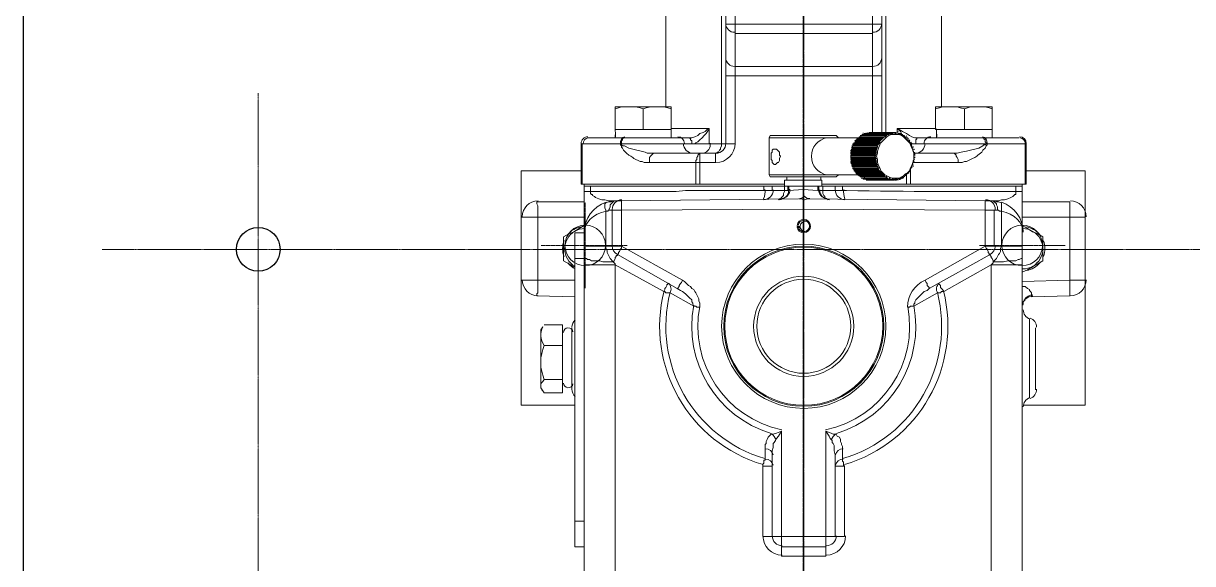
# Model space of a CAD drawing. Header units: inches. Extents: x 8618018 to 8935006, y 2431589 to 2567223.
# Drawn here: x 8664436 to 8664810.6, y 2519092.8 to 2519265.8 of the extents above; entities that cross this region are included whole.
import ezdxf

# ---------------------------------------------------------------- set-up
doc = ezdxf.new("R2010")
doc.units = ezdxf.units.IN
doc.header["$MEASUREMENT"] = 0
doc.linetypes.add('CENTER', pattern=[2, 1.25, -0.25, 0.25, -0.25])
for name, color, linetype in [('Civil', 252, 'Continuous'), ('CIVIL ANCHOR', 252, 'Continuous'), ('EQ', 252, 'Continuous'), ('SKID', 252, 'Continuous')]:
    doc.layers.add(name, color=color, linetype=linetype)
doc.layers.add('CL', color=252, linetype='CENTER', lineweight=5)

# ---------------------------------------------------------------- blocks, each defined once
blk = doc.blocks.new('Dewatering Polymer dosing pump for Filter Press PLAN')
at = {"layer": 'CL', "ltscale": 0.008}
for p, q in [((210, 83.76), (210, 56.2)), ((196.22, 69.98), (223.78, 69.98)), ((210, -84.09), (210, -56.53)), ((196.22, -70), (223.78, -70))]:
    blk.add_line(p, q, dxfattribs=at)
at = {"layer": 'CL', "ltscale": 0.05}
blk.add_line((658.51, -0.17), (63.5, -0.17), dxfattribs=at)
at = {"layer": 'EQ', "lineweight": 18}
for points in [[(201, 90.16), (186.11, 90.16), (186.11, 71.3)], [(221.52, 69.98), (221.19, 85.2), (221.19, 90.16), (201, 90.16), (201, 85.2), (221.19, 85.2), (222.18, 85.2), (222.84, 85.2), (223.83, 85.2), (224.49, 85.2), (225.16, 85.2), (225.49, 85.2), (225.82, 85.2), (226.15, 85.2), (226.48, 72.96), (226.15, 72.96), (225.82, 72.96), (225.49, 72.96), (225.16, 72.96), (224.82, 72.63), (224.49, 72.29), (224.16, 72.29), (223.83, 71.63), (223.17, 70.97), (223.17, 69.98)], [(261.22, 70.31), (261.22, 90.16), (221.19, 90.16)], [(196.04, 69.98), (196.04, 85.2), (196.37, 85.2), (196.7, 85.2), (197.36, 85.2), (197.69, 85.2), (198.69, 85.2), (199.35, 85.2), (200.34, 85.2), (201, 85.2), (201, 69.98)], [(218.54, 69.98), (217.88, 71.63), (216.88, 73.29), (215.89, 74.94), (214.9, 76.6), (212.91, 76.6), (211.26, 76.6), (209.27, 76.6), (207.29, 76.6), (206.3, 74.94), (205.63, 73.29), (204.64, 71.63), (203.65, 69.98)], [(258.9, 72.29), (233.43, 72.29)], [(236.4, 74.28), (256.26, 74.28)], [(175.53, 57.07), (175.53, 57.41), (175.53, 68.99)], [(180.49, 35.24), (180.49, 47.81), (180.49, 48.14), (180.82, 48.47), (181.15, 48.8), (181.48, 48.8), (181.81, 49.13), (182.47, 49.46), (182.8, 49.46), (183.47, 49.46), (183.47, 50.13), (183.47, 50.79), (183.14, 51.45), (183.14, 52.11), (182.8, 52.77), (182.47, 53.44), (182.14, 54.1), (181.81, 54.76), (181.48, 55.42), (181.15, 55.75), (180.16, 57.07), (179.5, 57.41), (178.83, 58.07), (178.17, 58.4), (177.84, 58.73), (177.51, 58.73), (177.51, 70.97), (190.41, 70.97), (190.41, 69.98)], [(199.02, 63.36), (198.69, 63.36), (198.02, 63.36), (197.69, 63.36), (197.36, 63.36), (196.7, 63.36), (196.37, 63.36), (196.04, 62.37), (196.04, 61.71), (195.71, 61.05), (195.71, 60.05), (195.71, 61.38), (195.71, 62.37), (195.38, 63.36), (195.38, 64.35), (195.05, 65.35), (194.72, 66.34), (194.38, 67), (194.05, 67.33), (193.72, 67.66), (193.72, 67.99), (193.39, 67.99), (193.06, 67.99), (192.73, 67.99), (191.08, 67.99), (191.08, 12.41), (191.08, 69.98), (190.41, 69.98), (190.41, 5.79)], [(191.08, 69.98), (192.73, 69.98)], [(210.27, 61.05), (210.27, 63.36), (210.27, 69.98), (213.91, 69.98), (214.24, 69.98), (214.24, 69.65), (214.57, 68.99), (214.57, 68.66), (214.9, 67.99), (214.9, 67), (214.9, 66.01), (214.9, 65.35), (215.23, 64.02), (215.23, 63.03), (215.23, 62.04), (215.23, 60.71), (215.56, 60.71), (215.89, 60.38), (216.22, 60.05), (224.82, 44.83), (224.82, 44.5), (224.82, 44.17), (225.16, 43.84), (225.16, 43.51), (225.16, 43.18), (225.16, 42.85), (229.46, 35.24)], [(213.91, 69.98), (216.22, 69.98), (216.22, 60.05), (367.43, 60.05), (367.43, 69.98), (216.22, 69.98)], [(227.8, 70.64), (228.13, 70.31)], [(229.13, 70.31), (229.13, 70.31)], [(166.26, 51.45), (165.93, 50.13), (165.6, 49.13), (165.6, 48.14), (165.6, 46.82), (165.6, 55.75), (165.6, 57.07), (165.6, 58.07), (165.93, 59.39), (166.26, 60.38), (172.88, 60.38), (172.88, 51.45), (166.26, 51.45), (165.93, 52.44), (165.6, 53.44), (165.6, 54.76), (165.6, 55.75), (165.6, 60.38), (165.93, 60.38), (166.26, 60.38)], [(175.53, 60.38), (172.88, 60.38)], [(198.69, 61.05), (198.69, 61.38), (198.69, 61.71), (198.69, 62.04), (198.36, 62.04), (197.69, 62.04), (197.03, 61.71), (196.7, 61.71), (196.37, 61.38), (196.04, 61.05), (195.71, 60.71), (195.71, 60.05), (195.71, 59.39), (195.71, 59.06), (195.71, 58.4), (195.71, 58.07)], [(180.49, 47.81), (180.49, 49.13), (180.16, 50.46), (179.83, 52.11), (179.5, 53.44), (179.16, 54.76), (178.83, 56.08), (178.17, 57.41), (177.84, 57.74), (177.84, 58.07), (177.51, 58.4), (177.51, 58.73)], [(191.08, -0.17), (191.08, -4.8), (192.4, -4.8), (192.07, -0.17), (191.08, -0.17), (191.08, 4.47), (192.4, 4.47), (192.07, -0.17), (194.38, -0.17), (195.05, -0.17), (195.71, -0.17), (198.36, -0.17), (198.69, 58.07), (198.02, 58.07), (197.69, 58.07), (197.03, 58.07), (196.7, 58.07), (196.37, 58.07), (196.04, 58.07), (195.71, 58.07), (195.05, 1.49)], [(130.86, 26.3), (130.86, 44.17), (109.35, 50.13), (109.35, 26.63), (130.86, 26.3), (131.19, 25.97), (131.19, 25.64), (131.19, 25.31), (131.52, 25.31), (131.52, 24.98), (131.85, 24.98), (131.85, 26.3), (173.87, 26.3)], [(172.88, 51.45), (172.88, 42.19), (166.26, 42.19), (165.93, 43.51), (165.6, 44.5), (165.6, 45.83), (165.6, 46.82), (165.6, 42.19), (165.93, 42.19), (166.26, 42.19)], [(182.8, 35.24), (183.14, 35.24), (183.47, 34.91), (183.47, 49.46)], [(165.6, 44.17), (131.85, 44.17), (131.85, 26.3)], [(174.2, 29.94), (172.55, 29.94), (172.55, 42.19)], [(224.82, 44.83), (224.16, 44.5), (223.83, 44.17), (223.5, 43.84), (222.84, 43.84), (222.51, 43.51), (222.18, 43.18)], [(177.18, 33.91), (176.85, 33.91), (177.18, 34.24), (177.51, 34.91), (177.51, 35.24), (177.51, 35.9), (177.51, 34.24), (177.18, 34.24)], [(177.18, 33.91), (177.18, 33.91)], [(177.51, 34.24), (177.51, 34.24)], [(177.84, 34.58), (177.84, 34.24)], [(179.83, 35.24), (179.83, 34.91), (179.5, 34.91), (179.16, 34.91)], [(180.16, 35.24), (180.49, 35.24), (180.82, 35.24)], [(181.48, 35.24), (181.15, 35.24)], [(181.81, 35.24), (182.14, 35.24), (182.47, 35.24)], [(183.8, 34.91), (184.13, 34.91), (184.46, 34.91)], [(185.12, 34.24), (185.12, 34.58)], [(185.78, 34.24), (185.78, 34.24)], [(185.78, 34.24), (185.78, 34.24)], [(186.11, 33.91), (186.11, 33.91)], [(174.53, 31.27), (174.86, 31.27), (174.53, 30.94)], [(174.53, 31.27), (174.53, 31.27)], [(174.86, 31.6), (174.86, 31.6)], [(186.44, 33.58), (186.77, 33.58), (186.77, 33.25), (187.11, 33.25), (187.11, 32.92), (187.44, 32.92), (187.44, 32.59), (187.77, 32.59)], [(186.44, 33.58), (186.44, 33.58)], [(190.41, 32.92), (187.11, 32.92), (187.11, 33.25)], [(187.77, 32.26), (187.77, 32.26)], [(188.1, 31.93), (188.1, 31.93)], [(188.43, 31.6), (188.1, 31.6), (188.43, 31.27), (188.76, 30.94), (188.43, 30.94), (188.76, 30.61), (188.76, 30.94)], [(188.43, 31.6), (188.43, 31.6)], [(188.76, 30.27), (189.09, 30.27)], [(188.76, 30.27), (188.76, 30.27)], [(174.2, 20.68), (174.2, 28.62), (173.87, 28.62), (173.87, 21.01), (174.2, 21.01)], [(174.2, 29.94), (174.2, 29.94)], [(174.2, 29.94), (174.2, 29.94)], [(174.2, 19.36), (174.2, 27.3), (174.2, 19.69), (174.2, 27.63), (174.53, 27.96), (174.2, 27.96), (174.2, 28.29), (174.2, 20.35), (174.2, 27.96), (174.2, 20.02)], [(174.53, 27.63), (174.2, 27.3), (174.53, 27.63)], [(174.53, 27.3), (174.53, 26.97), (174.53, 27.3)], [(188.43, 18.36), (188.43, 26.3), (188.1, 26.63), (188.43, 26.63), (188.43, 26.97), (188.76, 26.97), (188.76, 19.02), (188.43, 19.02), (188.43, 26.63), (188.43, 18.69)], [(188.43, 27.63), (188.76, 27.3), (188.43, 27.63)], [(189.09, 29.61), (189.09, 29.28), (188.76, 29.61), (189.09, 29.61), (188.76, 29.94), (189.09, 29.94)], [(188.76, 29.28), (189.09, 28.95), (188.76, 29.28)], [(189.09, 20.02), (189.09, 27.96), (188.76, 28.29), (189.09, 28.29), (188.76, 28.62), (189.09, 28.62), (189.09, 21.01), (189.09, 20.68), (189.09, 28.29), (189.09, 20.35)], [(188.76, 20.02), (188.76, 27.96), (188.76, 27.63), (188.76, 19.69)], [(189.09, 29.94), (189.09, 29.94)], [(189.09, 21.01), (189.09, 28.95), (189.09, 21.34)], [(116.3, 22), (139.13, 22), (142.11, 22), (142.11, -22), (139.13, -22), (139.13, 22), (139.13, 24.98), (58.38, 24.98)], [(139.13, 24.98), (150.05, 24.98), (155.67, 24.98), (155.67, 22), (173.87, 22)], [(155.67, 24.98), (173.87, 24.98)], [(175.53, 17.7), (175.19, 17.7), (175.19, 25.64), (175.19, 17.7)], [(175.86, 17.37), (175.53, 17.37), (175.53, 24.98), (175.86, 25.31), (175.86, 24.98), (175.86, 17.04)], [(178.17, 23.66), (178.17, 23.33), (178.17, 23.66)], [(178.83, 15.39), (178.5, 15.39), (178.5, 23.33), (178.83, 23.66), (178.83, 23.33), (178.83, 15.39), (178.83, 23.66)], [(179.16, 23.33), (179.16, 23), (179.16, 23.33)], [(179.83, 15.05), (179.5, 15.05), (179.5, 23), (179.83, 23.33), (179.83, 23), (179.83, 15.05), (179.83, 23.33)], [(182.8, 23.33), (182.8, 23), (182.8, 23.33)], [(182.8, 15.05), (182.8, 23), (182.8, 15.05), (182.8, 23.33)], [(183.14, 23.33), (183.14, 15.05), (183.14, 23), (183.14, 23.33), (183.47, 23), (183.47, 15.05), (183.14, 15.05)], [(184.13, 23.66), (184.13, 15.39), (184.13, 23.33), (184.13, 23.66), (184.46, 23.33), (184.46, 15.39), (184.13, 15.39)], [(184.79, 23.66), (184.79, 23.33), (184.79, 23.66)], [(185.12, 23.99), (185.12, 15.72), (185.12, 23.66), (185.12, 23.99), (185.45, 23.66), (185.45, 23.99), (185.78, 23.99), (185.78, 16.05), (185.45, 16.05), (185.45, 23.66), (185.45, 15.72), (185.12, 15.72)], [(186.44, 16.38), (186.44, 24.32), (186.44, 24.65), (186.77, 24.32), (186.77, 16.71), (186.44, 16.71)], [(187.77, 17.7), (187.77, 25.64), (187.77, 25.97), (188.1, 25.64), (188.1, 18.03), (187.77, 18.03)], [(142.11, -22), (152.7, -22), (152.7, 22), (142.11, 22)], [(152.7, 22), (155.67, 22), (155.67, -22), (177.51, -22), (177.51, -24.98), (155.67, -24.98)], [(187.44, -11.08), (187.44, 7.44), (187.44, 17.7)], [(191.08, 10.09), (191.08, 12.41), (192.4, 12.41)], [(280.74, 13.07), (280.41, 12.74), (280.08, 12.74), (279.75, 12.74), (279.42, 12.74), (279.09, 12.41), (278.76, 12.41), (275.12, 12.41), (274.45, 12.41), (273.79, 12.08), (273.46, 12.08), (272.8, 11.75), (272.14, 11.75), (271.48, 11.41), (271.15, 10.75), (270.48, 10.42), (270.48, 9.43), (270.15, 8.77), (269.49, 7.11), (271.15, 8.11), (271.81, 8.44), (272.47, 9.1), (273.13, 9.1), (273.46, 9.43), (274.12, 9.76), (274.79, 9.76), (275.78, 9.76), (277.1, 10.09), (303.24, 10.09), (303.24, 7.11), (306.55, 7.11), (306.55, -7.11), (303.24, -7.11), (303.24, -10.09), (277.1, -10.09), (275.78, -10.09), (274.79, -9.76), (274.12, -9.76), (273.46, -9.76), (273.13, -9.43), (272.47, -9.1), (271.81, -8.77), (271.15, -8.11), (269.49, -7.11), (270.15, -8.77), (270.48, -9.76), (270.48, -10.42), (271.15, -11.08), (271.48, -11.41), (272.14, -11.75), (272.8, -12.08), (273.46, -12.08), (273.79, -12.41), (274.45, -12.41), (275.12, -12.41), (278.76, -12.41), (278.76, -12.74), (279.09, -12.74), (279.42, -12.74), (279.75, -12.74), (280.08, -13.07), (280.41, -13.07), (280.74, -13.07)], [(280.74, 10.09), (280.74, 13.07), (303.24, 13.07), (303.24, 10.09)], [(175.53, 11.08), (174.86, 10.42), (174.86, -10.75), (175.53, -11.08), (187.44, -11.08), (188.1, -10.75), (188.1, 10.42), (187.44, 11.08)], [(195.38, 7.78), (195.05, 7.44), (195.05, 7.11), (194.72, 6.78), (194.38, 6.78), (194.05, 6.45), (193.39, 6.12), (192.73, 6.12), (192.4, 6.12), (192.4, 7.11), (192.4, 7.78), (192.4, 8.44), (192.4, 9.1), (192.4, 9.43), (192.4, 9.76), (192.4, 10.09), (191.08, 10.09), (191.08, 6.12)], [(189.09, 5.46), (188.1, 5.46)], [(191.08, 5.79), (189.09, 5.79), (189.09, -6.12), (191.08, -6.12), (191.08, -10.09), (192.4, -10.09), (192.4, -9.76), (192.4, -9.43), (192.4, -9.1), (192.4, -8.44), (192.4, -7.78), (192.4, -7.11), (192.4, -6.12), (192.73, -6.12), (193.39, -6.45), (194.05, -6.45), (194.38, -6.78), (194.72, -7.11), (195.05, -7.44), (195.05, -7.78), (195.38, -8.11)], [(191.08, 4.8), (191.08, 6.12), (192.4, 6.12), (192.4, 4.8)], [(191.08, 4.47), (191.08, 4.8), (192.4, 4.8), (192.4, 4.47)], [(269.49, -7.11), (303.24, -7.11), (303.24, 7.11), (269.49, 7.11)], [(306.55, -7.11), (309.53, -7.11), (309.53, 7.11), (306.55, 7.11)], [(198.69, -62.37), (198.69, -62.7), (199.02, -62.7), (199.02, -63.03), (199.02, -63.36), (210.27, -63.36), (210.27, -61.38), (198.69, -61.38), (198.69, -58.4), (198.02, -58.4), (197.69, -58.4), (197.03, -58.4), (196.7, -58.4), (196.37, -58.4), (196.04, -58.4), (195.71, -58.4), (195.05, -1.82)], [(221.19, -38.88), (221.85, -39.21), (222.18, -39.54), (222.84, -39.87), (223.17, -39.87), (223.5, -40.2), (223.83, -40.2), (223.83, -40.53), (224.49, -39.54), (224.82, -38.88), (225.49, -37.88), (226.15, -37.22), (226.81, -36.56), (227.47, -35.9), (228.13, -35.9), (228.46, -35.57), (228.79, -35.57), (229.46, -35.24), (229.46, -34.91), (229.46, -34.58), (229.79, -34.24), (229.79, -33.91), (229.79, -33.58), (229.79, -33.25), (229.13, -33.25), (228.46, -33.25), (227.8, -33.58), (227.14, -33.58), (226.48, -33.91), (225.82, -34.24), (225.16, -34.58), (224.82, -34.91), (224.16, -35.24), (223.83, -35.9), (223.17, -36.23), (222.84, -36.89), (222.51, -37.22), (221.85, -37.88), (221.52, -38.22), (221.19, -38.88), (210.27, -58.4), (198.69, -58.4), (198.36, -0.17)], [(188.1, -5.46), (189.09, -5.46)], [(210.27, -70.31), (205.97, -70.31), (205.63, -70.31), (205.3, -70.31), (204.97, -70.31), (204.64, -70.31), (203.98, -70.31), (203.32, -70.31), (202.66, -70.31), (201.99, -70.31), (201, -70.31), (200.01, -70.31), (198.69, -70.31), (197.36, -70.31), (196.04, -70.31), (194.38, -70.31), (192.73, -70.31), (192.73, -68.32), (191.08, -68.32), (191.08, -12.74), (191.08, -70.31), (190.41, -70.31), (190.41, -6.12)], [(192.4, -4.8), (192.4, -5.13), (191.08, -5.13), (191.08, -4.8)], [(192.4, -5.13), (192.4, -6.12), (191.08, -6.12), (191.08, -5.13)], [(199.02, -63.36), (198.69, -63.36), (198.02, -63.69), (197.69, -63.69), (197.36, -63.69), (196.7, -63.69), (196.37, -63.36), (196.04, -62.7), (196.04, -61.71), (195.71, -61.05), (195.71, -60.38), (195.71, -61.38), (195.71, -62.37), (195.38, -63.69), (195.38, -64.68), (195.05, -65.68), (194.72, -66.67), (194.38, -67), (194.05, -67.66), (193.72, -67.66), (193.72, -67.99), (193.39, -68.32), (193.06, -68.32), (192.73, -68.32), (192.73, -66.34), (192.73, -64.02), (192.73, -61.71), (192.73, -59.39), (192.73, -57.07), (192.73, -54.43), (192.73, -52.11), (192.73, -49.46), (192.73, -46.49), (192.73, -43.84), (192.73, -40.86), (192.4, -37.88), (192.4, -34.91), (192.4, -31.93), (192.4, -28.62), (192.4, -25.64), (192.4, -22.33), (192.4, -19.02), (192.4, -16.05), (192.4, -12.74), (191.08, -12.74), (191.08, -10.09)], [(192.4, -10.09), (192.4, -12.74)], [(280.74, -10.09), (280.74, -13.07), (303.24, -13.07), (303.24, -10.09)], [(116.3, -22), (139.13, -22), (139.13, -24.98), (58.38, -24.98)], [(152.7, -22), (155.67, -22), (155.67, -24.98), (150.05, -24.98), (139.13, -24.98)], [(136.48, -26.3), (177.51, -26.3), (177.51, -24.98)], [(172.55, -42.52), (172.55, -30.27), (173.21, -30.61), (174.2, -31.27), (174.86, -31.93), (175.53, -32.59), (176.19, -33.25), (176.52, -33.58), (176.85, -33.91), (177.18, -34.58), (177.51, -34.91), (177.51, -35.57), (177.51, -35.9), (177.51, -30.27), (177.51, -26.3), (178.17, -26.3), (178.83, -26.63), (179.16, -26.63), (179.5, -26.97), (180.16, -27.3), (180.16, -27.63), (180.49, -27.96), (180.49, -28.29)], [(175.53, -36.89), (175.53, -36.23), (175.53, -35.9), (175.19, -34.91), (174.86, -33.91), (174.2, -33.25), (173.87, -32.26), (173.54, -31.6), (172.88, -30.94), (172.55, -30.27), (177.51, -30.27)], [(183.47, -49.46), (182.8, -49.46), (182.47, -49.46), (181.81, -49.46), (181.48, -49.13), (181.15, -48.8), (180.82, -48.47), (180.49, -48.14), (180.49, -47.81), (180.49, -33.25), (180.49, -33.58), (180.82, -33.58), (181.15, -33.91), (181.48, -33.91), (181.81, -34.24), (182.47, -34.24), (182.8, -34.58), (183.47, -34.58), (183.47, -49.46), (183.47, -51.12), (183.14, -51.78), (183.14, -52.44), (182.8, -53.1), (182.47, -53.77), (182.14, -54.43), (181.81, -54.76), (181.48, -55.42), (181.15, -56.08), (180.49, -56.74), (180.16, -57.07), (179.5, -57.74), (178.83, -58.07), (178.5, -58.4), (178.17, -58.4), (177.84, -58.73), (177.51, -58.73), (177.51, -70.97), (190.41, -70.97), (190.41, -70.31)], [(190.41, -33.25), (183.47, -33.25), (183.47, -34.58), (190.41, -34.58)], [(131.85, -36.56), (131.85, -44.17), (165.6, -44.17)], [(229.46, -35.24), (225.16, -42.85), (225.16, -43.18), (225.16, -43.51), (225.16, -43.84), (225.16, -44.17), (224.82, -44.5), (224.82, -44.83), (224.16, -44.5), (223.83, -44.5), (223.5, -44.17), (222.84, -43.84), (222.51, -43.84), (222.51, -43.51), (222.18, -43.51)], [(223.83, -40.53), (212.91, -59.72), (212.58, -59.39), (212.25, -59.39), (211.92, -59.06), (211.26, -58.73), (210.93, -58.4), (210.27, -58.4), (210.27, -61.38)], [(175.53, -42.52), (172.88, -42.52), (166.26, -42.52), (165.93, -43.51), (165.6, -44.83), (165.6, -45.83), (165.6, -46.82), (165.6, -42.52), (165.93, -42.52), (166.26, -42.52)], [(172.88, -42.52), (172.88, -51.45), (166.26, -51.45), (165.93, -50.46), (165.6, -49.13), (165.6, -48.14), (165.6, -46.82), (165.6, -56.08), (165.6, -54.76), (165.6, -53.77), (165.93, -52.44), (166.26, -51.45)], [(177.51, -58.73), (177.51, -58.4), (177.84, -58.4), (178.17, -58.07), (178.17, -57.41), (178.83, -56.08), (179.16, -54.76), (179.5, -53.44), (179.83, -52.11), (180.16, -50.79), (180.49, -50.13), (180.49, -49.46), (180.49, -47.81)], [(172.88, -51.45), (172.88, -60.38), (166.26, -60.38), (165.93, -59.39), (165.6, -58.4), (165.6, -57.07), (165.6, -56.08), (165.6, -60.38), (165.93, -60.38), (166.26, -60.38)], [(175.53, -57.41), (175.53, -57.41)], [(175.53, -69.32), (175.53, -57.41)], [(198.69, -61.38), (198.69, -61.71), (198.69, -62.37), (198.36, -62.37), (197.69, -62.04), (197.03, -62.04), (196.7, -61.71), (196.37, -61.38), (196.04, -61.05), (195.71, -60.71), (195.71, -60.38), (195.71, -59.72), (195.71, -59.06), (195.71, -58.73), (195.71, -58.4)], [(357.83, -60.38), (216.22, -60.38), (216.22, -70.31), (213.91, -70.31)], [(177.51, -70.97), (177.51, -71.3), (190.41, -71.3), (190.41, -70.97)], [(192.73, -70.31), (191.08, -70.31)], [(196.04, -70.31), (196.04, -85.53), (196.37, -85.53), (196.7, -85.53), (197.36, -85.2), (197.69, -85.2), (198.69, -85.2), (199.35, -85.2), (200.34, -85.2), (201, -85.2), (221.19, -85.2), (221.19, -90.49), (201, -90.49), (201, -85.2), (201, -70.31)], [(203.65, -70.31), (204.64, -71.96), (205.63, -73.62), (206.3, -75.27), (207.29, -76.93), (209.27, -76.93), (211.26, -76.93), (212.91, -76.93), (214.9, -76.93), (215.89, -75.27), (216.88, -73.62)], [(214.24, -70.31), (214.24, -73.29), (205.97, -73.29), (205.97, -70.31)], [(361.14, -70.31), (216.22, -70.31)], [(306.55, -70.31), (306.55, -73.29), (298.28, -73.29), (298.28, -70.31)], [(186.11, -71.3), (186.11, -90.49), (201, -90.49)], [(214.24, -73.29), (298.28, -73.29)], [(221.19, -90.49), (261.22, -90.49), (261.22, -73.29)], [(226.48, -73.29), (226.15, -85.53), (225.82, -85.53), (225.49, -85.53), (225.16, -85.2), (224.49, -85.2), (223.83, -85.2), (222.84, -85.2), (222.18, -85.2), (221.19, -85.2), (221.19, -73.29)], [(256.26, -74.28), (236.4, -74.28)], [(237.73, -74.28), (237.73, -74.28)], [(254.6, -74.28), (254.6, -74.28)], [(242.03, -77.26), (235.41, -77.26), (235.41, -83.21)], [(252.95, -77.26), (257.25, -77.26), (257.25, -83.21), (256.59, -83.54), (256.26, -83.87), (255.6, -84.21), (254.93, -84.21), (254.6, -84.21), (253.94, -83.87), (253.61, -83.54), (252.95, -83.21)]]:
    blk.add_lwpolyline(points, dxfattribs=at)
for points in [[(217.55, 70.14, 0.131644), (216.68, 73.37, 0.267958), (211.09, 76.6, 0.267958), (205.51, 73.37, 0.131717), (204.64, 70.14)], [(190.41, 70.97), (190.41, 71.3), (177.51, 71.3), (177.51, 70.97, 0.409561), (175.53, 69.33)], [(192.4, 10.09, 0.005376), (192.73, 67.99), (192.73, 69.98), (194.38, 69.98), (196.04, 69.98), (196.7, 69.98), (197.36, 69.98), (198.69, 69.98), (199.35, 69.98), (200.01, 69.98), (201, 69.98), (201.99, 69.98), (202.66, 69.98), (203.32, 69.98), (203.98, 69.98), (204.64, 69.98), (204.97, 69.98), (205.3, 69.98), (205.63, 69.98), (205.97, 69.98), (210.27, 69.98)], [(210.1, 61.38, -0.270632), (212.91, 59.72), (213.24, 59.72), (213.58, 60.05), (213.91, 60.05), (214.24, 60.38), (214.9, 60.71), (215.23, 60.71), (214.24, 61.71), (213.58, 62.04), (212.91, 62.37), (212.58, 62.7), (211.92, 63.03), (210.93, 63.03), (210.27, 63.36), (199.02, 63.36), (199.02, 63.03), (199.02, 62.7), (198.69, 62.37), (198.69, 62.04)], [(223.83, 40.2), (224.49, 39.54), (224.82, 38.55), (225.49, 37.88), (226.15, 37.22), (226.81, 36.56), (227.47, 35.9), (228.13, 35.57), (228.46, 35.57), (228.79, 35.24), (229.46, 35.24), (229.46, 34.91), (229.46, 34.58), (229.46, 34.24), (229.79, 33.91), (229.79, 33.58), (229.79, 33.25, -0.306938), (221.19, 38.88)], [(175.53, 36.56), (175.53, 36.23), (175.53, 35.57), (175.19, 34.58), (174.86, 33.91), (174.2, 32.92), (173.87, 32.26), (173.54, 31.6), (172.88, 30.61), (172.55, 29.94), (173.54, 30.94), (174.86, 31.6), (174.53, 31.6, -0.008867), (174.52, 31.77)], [(176.52, 33.99, 0.007509), (176.32, 33.77, 0.007706), (176.15, 33.63)], [(178.5, 34.58), (178.17, 34.58, 0.006968), (177.98, 34.52)], [(179.02, 34.92, 0.006781), (178.83, 34.91), (178.5, 34.91)], [(185.06, 34.48, 0.007069), (184.79, 34.58), (185.12, 34.58), (185.12, 34.24), (185.45, 34.24), (190.41, 34.24)], [(186.35, 33.81, 0.007527), (186.11, 33.91), (186.44, 33.91)], [(186.77, 33.25), (186.77, 33.58, 0.007768), (186.7, 33.72)], [(187.35, 32.7, -0.008387), (187.44, 32.59), (187.44, 32.92)], [(187.77, 32.26), (188.1, 32.26, 0.008552), (187.95, 32.34)], [(187.93, 32.11, -0.00871), (188.1, 31.93), (188.43, 31.93)], [(188.36, 31.17, -0.009111), (188.43, 30.94), (188.43, 31.27)], [(174.2, 29.28), (174.2, 29.61), (173.87, 29.28), (174.2, 29.28), (173.87, 28.95), (173.87, 29.28, -0.009508), (173.88, 29.46)], [(173.92, 20.8, -0.009347), (173.87, 21.01), (173.87, 28.95, 0.009501), (173.88, 28.84)], [(175.01, 18.29, -0.008498), (174.86, 18.36), (174.86, 26.3), (174.86, 18.69), (174.53, 18.69), (174.53, 26.63), (174.86, 26.63), (174.86, 26.3), (175.19, 26.3), (174.86, 25.97), (174.86, 18.03)], [(187.91, 18.23, 0.008513), (188.1, 18.36), (188.1, 26.3), (188.1, 25.97), (188.1, 18.03)], [(175.28, 17.92, -0.008387), (175.19, 18.03), (175.19, 25.97), (175.19, 25.64), (175.53, 25.64), (175.53, 25.31), (175.53, 17.37), (175.53, 7.44), (175.53, -11.08)], [(175.53, 25.46, 0.00806), (175.62, 25.22, 0.00787), (175.78, 25.07)], [(176.26, 16.9, -0.007743), (176.19, 17.04), (175.86, 17.04), (175.86, 24.65), (176.19, 24.98), (176.19, 24.65), (176.19, 16.71)], [(176.09, 24.65, 0.007743), (176.28, 24.42, 0.007495), (176.46, 24.29)], [(176.52, 16.71), (176.52, 24.65), (176.52, 24.32), (176.52, 16.38, -0.007527), (176.28, 16.48)], [(178.46, 15.55, -0.006907), (178.17, 15.72), (178.17, 23.33), (178.17, 15.39), (178.17, 15.72), (178.17, 23.66, 0.006907), (178.46, 23.49)], [(179.36, 23.22, -0.006685), (179.16, 23.33), (179.16, 15.39), (179.16, 23), (179.16, 15.39, 0.006685), (179.36, 15.28)], [(180.34, 15.11, -0.006568), (180.16, 15.05), (180.16, 23), (180.16, 23.33), (180.49, 23), (180.82, 23.33), (180.82, 22.66), (180.82, 15.05), (180.82, 23.33)], [(180.63, 15.08, 0.006564), (180.82, 15.05), (180.49, 15.05), (180.49, 23), (180.49, 15.05), (180.16, 15.05), (180.16, 23.33)], [(181.39, 15.05, -0.006544), (181.15, 15.05), (181.15, 22.66), (181.15, 23), (181.48, 22.66), (181.81, 23), (181.81, 22.66), (181.81, 15.05), (181.81, 23)], [(181.81, 15.05), (181.48, 15.05), (181.48, 22.66), (181.48, 15.05), (181.15, 15.05), (181.15, 23, 0.006544), (181.39, 23)], [(182.14, 23.33), (182.14, 15.05), (182.14, 22.66), (182.14, 23.33), (182.47, 23), (182.47, 15.05), (182.14, 15.05, 0.006599), (182.45, 15.13)], [(183.61, 23.31, 0.006781), (183.8, 23.33), (183.8, 15.39), (183.8, 15.05), (183.8, 23), (183.8, 23.33), (184.13, 23), (184.13, 15.39), (183.8, 15.39)], [(184.99, 23.72, -0.007013), (184.79, 23.66), (184.79, 15.72), (184.79, 15.39), (184.79, 23.33), (184.79, 15.72, 0.007013), (184.99, 15.77)], [(185.86, 24.03, 0.007287), (186.11, 24.25, 0.007581), (186.29, 24.37)], [(186.29, 16.43, -0.007531), (186.11, 16.38), (186.11, 24.32), (186.11, 23.99), (186.11, 16.05)], [(195.44, 0.07, 0.119354), (195.05, -1.6, 0.201106), (194.27, 0.18, 0.201106), (195.04, 1.96, 0.119354), (195.44, 0.26)], [(204.31, -1.16), (204.31, -1.82), (204.31, -2.15), (203.98, -2.15), (203.98, -1.82), (203.98, -1.16, 25.457789), (203.72, -1.15)], [(224.82, -44.83), (216.22, -60.38), (215.89, -60.38), (215.56, -60.71), (215.23, -61.05), (214.9, -60.71), (214.24, -60.38), (213.91, -60.38), (213.58, -60.05), (213.24, -60.05), (213.24, -59.72), (212.91, -59.72, -0.270632), (210.1, -61.38)], [(204.64, -70.15, 0.131571), (205.51, -73.37, 0.267958), (211.09, -76.6, 0.267958), (216.68, -73.37)], [(208.45, -76.75, 0.095346), (211.09, -77.26, 0.090148), (213.6, -76.8)], [(242.03, -83.21, -0.27484), (236.07, -83.54), (237.07, -84.21), (255.6, -84.21), (256.59, -83.54)]]:
    blk.add_lwpolyline(points, format="xyb", dxfattribs=at)
for points in [[(227.47, 70.97), (227.47, 70.64), (227.8, 70.64), (228.13, 70.31), (228.46, 70.31), (229.13, 69.98), (228.79, 70.31), (228.46, 70.31), (228.13, 70.31), (227.8, 70.64)], [(221.19, 38.88), (210.27, 58.07), (198.69, 58.07), (198.69, 61.05), (210.27, 61.05), (210.27, 58.07), (210.93, 58.4), (211.26, 58.73), (211.92, 59.06), (212.25, 59.06), (212.58, 59.39), (212.91, 59.39), (212.91, 59.72), (223.83, 40.2), (223.5, 40.2), (223.17, 39.87), (222.84, 39.54), (222.18, 39.54), (221.85, 39.21)], [(177.51, 38.55), (177.51, 58.4), (177.18, 58.4), (176.85, 58.07), (176.52, 58.07), (176.19, 58.07), (175.86, 57.74), (175.53, 57.74), (175.53, 57.41), (175.53, 57.07), (175.53, 40.53), (175.53, 36.56), (175.53, 36.23), (175.86, 36.23), (176.19, 35.9), (176.52, 35.9), (176.85, 35.9), (177.18, 35.9), (177.51, 35.9)], [(174.86, 27.3), (175.19, 26.63), (175.86, 25.97), (176.52, 25.31), (177.18, 24.65), (177.84, 24.32), (178.83, 23.99), (179.83, 23.66), (180.49, 23.66), (181.48, 23.33), (182.47, 23.66), (183.47, 23.66), (184.46, 23.99), (185.12, 24.32), (186.11, 24.65), (186.77, 25.31), (187.44, 25.97), (187.77, 26.63), (188.1, 27.3), (188.43, 28.29), (188.43, 28.95), (188.43, 29.61), (188.43, 30.61), (188.1, 31.27), (187.77, 31.93), (187.11, 32.59), (186.77, 33.25), (186.11, 33.91), (185.12, 34.24), (184.46, 34.58), (183.47, 34.91), (182.47, 35.24), (181.48, 35.24), (180.49, 35.24), (179.5, 34.91), (178.83, 34.58), (177.84, 34.24), (177.18, 33.91), (176.52, 33.25), (175.86, 32.59), (175.19, 31.93), (174.86, 31.27), (174.53, 30.61), (174.53, 29.61), (174.53, 28.95), (174.53, 27.96)], [(176.52, 33.91), (176.85, 33.58), (176.52, 33.58)], [(174.2, 30.94), (174.53, 30.94), (174.2, 30.61), (174.53, 30.61), (174.2, 30.27), (174.2, 30.61)], [(174.86, 32.26), (175.19, 31.93), (174.86, 31.93)], [(175.19, 32.59), (175.53, 32.26), (175.19, 32.26)], [(175.53, 32.92), (175.53, 32.59)], [(175.86, 33.25), (175.86, 32.92)], [(176.19, 33.58), (176.19, 33.25)], [(174.53, 26.97), (174.53, 19.02), (174.53, 19.36)], [(188.76, 27.3), (188.76, 19.69), (188.76, 19.36)], [(176.85, 23.99), (176.85, 16.38), (176.85, 24.32), (177.18, 24.32)], [(177.84, 23.66), (177.84, 15.72), (177.51, 15.72), (177.51, 23.66), (177.51, 16.05), (177.18, 16.05), (177.18, 23.99), (177.51, 24.32), (177.51, 23.66), (177.84, 23.99)], [(186.77, 24.65), (186.77, 24.98), (187.11, 24.65), (187.11, 17.04), (186.77, 16.71)], [(187.11, 24.98), (187.11, 25.31), (187.44, 24.98), (187.44, 17.37), (187.11, 17.04)], [(187.44, 25.31), (187.44, 25.64), (187.77, 25.31), (187.77, 17.7), (187.44, 17.37)], [(181.48, -10.42), (182.14, -10.42), (182.47, -10.42), (182.8, -10.09), (183.47, -10.09), (183.8, -9.76), (184.13, -9.43), (184.13, -9.1), (183.8, -8.77), (183.47, -8.44), (183.47, -8.11), (182.8, -7.78), (182.47, -7.78), (182.14, -7.78), (181.48, -7.44), (181.15, -7.78), (180.49, -7.78), (180.16, -7.78), (179.83, -8.11), (179.5, -8.44), (179.16, -8.77), (179.16, -9.1), (179.16, -9.43), (179.16, -9.76), (179.5, -10.09), (179.83, -10.09), (180.16, -10.09), (180.49, -10.42), (181.15, -10.42)], [(183.47, -28.29), (183.47, -33.25), (180.49, -33.25), (180.49, -28.29)], [(177.51, -38.55), (177.51, -35.9), (177.18, -35.9), (176.85, -35.9), (176.52, -35.9), (176.19, -36.23), (175.86, -36.23), (175.53, -36.56), (175.53, -36.89), (175.53, -40.53), (175.53, -57.41), (175.53, -57.74), (175.86, -58.07), (176.19, -58.07), (176.52, -58.4), (176.85, -58.4), (177.18, -58.4), (177.51, -58.4)], [(210.27, -63.36), (210.93, -63.36), (211.59, -63.03), (212.25, -63.03), (212.91, -62.7), (213.58, -62.37), (214.24, -62.04), (215.23, -61.05), (215.23, -62.04), (215.23, -63.36), (215.23, -64.35), (214.9, -65.35), (214.9, -66.34), (214.9, -67.33), (214.9, -67.99), (214.57, -68.66), (214.57, -69.32), (214.24, -69.65), (214.24, -69.98), (214.24, -70.31), (213.91, -70.31), (210.27, -70.31)], [(216.88, -73.29), (216.88, -73.62)], [(242.03, -83.21), (243.35, -83.54), (244.68, -83.87), (246, -84.21), (247.32, -84.21), (248.98, -84.21), (250.3, -83.87), (251.62, -83.54), (252.95, -83.21), (252.95, -77.26), (242.03, -77.26)]]:
    blk.add_lwpolyline(points, close=True, dxfattribs=at)
at = {"layer": 'EQ', "lineweight": 25}
blk.add_lwpolyline([(199.02, -0.17), (204.97, -0.17)], dxfattribs=at)
at = {"layer": 'EQ', "lineweight": 18}
for radius in [26.3, 25.64, 25.31, 16.05, 15.05]:
    blk.add_circle((235.91, 0), radius, dxfattribs=at)
for centre, radius, start, end in [((200.84, 85.36), 5.13, 90, 179.4287), ((221.02, 85.36), 5.13, 0.5713, 90), ((211.09, 70.14), 7.11, 129.2542, 171.6834), ((211.09, 70.14), 7.11, 69.4721, 111.3465), ((211.09, 70.14), 7.11, 9.5525, 51.0481), ((177.35, 69.15), 2.15, 90, 180), ((228.96, 73.45), 3.14, 180.3021, 241.2159), ((229.29, 73.45), 3.14, 180.5713, 229.076), ((230.61, 73.45), 3.14, 270, 340.5267), ((236.24, 71.47), 3.14, 90, 160.5267), ((256.09, 71.47), 3.14, 19.4733, 90), ((261.72, 73.45), 3.14, 199.4733, 270), ((205.8, 60.22), 10.09, 90, 162.0813), ((198.52, 58.23), 3.14, 90, 179.4287), ((177.01, 56.91), 1.82, 81.601, 167.827), ((235.91, 0), 46.16, 16.3586, 104.2712), ((172.72, 69.46), 26.94, 269.9913, 275.3591), ((175.36, 69.61), 27.09, 267.3359, 270.0012), ((224, 45), 2.48, 221.2812, 301.4813), ((235.91, 0), 44.17, 16.3586, 104.2712), ((177.35, 40.7), 2.15, 180, 270), ((177.35, 35.73), 3.14, 360, 90), ((180.99, 27.79), 7.78, 119.9553, 121.6344), ((180.98, 27.46), 7.78, 116.301, 117.949), ((181.32, 27.13), 8.44, 109.2156, 110.7912), ((181.32, 26.79), 8.78, 102.35, 103.8862), ((181.31, 26.47), 8.76, 98.9809, 100.4977), ((181.32, 26.47), 9.1, 95.6306, 97.147), ((181.32, 26.46), 9.11, 92.308, 93.8116), ((181.32, 26.47), 9.1, 88.989, 90.4888), ((181.31, 26.46), 9.11, 85.6665, 87.1645), ((181.31, 26.46), 9.11, 82.3322, 83.8412), ((181.32, 26.47), 8.77, 78.969, 80.4905), ((181.32, 26.81), 8.76, 75.5798, 77.1193), ((181.31, 26.8), 8.44, 72.1421, 73.7012), ((181.65, 27.14), 8.43, 68.6531, 70.2361), ((181.65, 27.46), 7.77, 61.4795, 63.1277), ((181.98, 27.8), 7.44, 57.7757, 59.4637), ((235.91, 0), 35.9, 16.9134, 100.8435), ((235.91, 0), 33.91, 11.9366, 100.8435), ((179, 29.12), 5.46, 166.5642, 168.7066), ((179.33, 29.12), 5.46, 161.8549, 163.9593), ((179.33, 29.11), 5.46, 157.2146, 159.2951), ((179.66, 28.79), 5.79, 148.2099, 150.2046), ((179.99, 28.79), 6.12, 143.854, 145.8051), ((179.99, 28.79), 6.45, 139.6139, 141.5152), ((180.33, 28.45), 6.79, 135.4839, 137.3288), ((180.32, 28.45), 6.79, 131.4462, 133.2584), ((182.31, 28.46), 6.78, 46.1087, 47.9278), ((182.64, 28.46), 6.45, 42.0282, 43.8753), ((183.3, 29.12), 5.79, 24.5708, 26.6311), ((183.63, 29.12), 5.13, 10.5429, 12.7), ((183.63, 29.12), 5.46, 15.2921, 17.4131), ((179, 29.12), 5.13, 171.3202, 173.4789), ((179, 29.12), 5.13, 185.768, 187.9101), ((179, 29.12), 5.13, 190.5429, 192.7), ((179.33, 29.12), 5.46, 195.2921, 197.4131), ((179.33, 29.45), 5.79, 204.5708, 206.6311), ((179.34, 29.12), 5.47, 199.9685, 202.0647), ((179.67, 29.45), 5.8, 209.0991, 211.0954), ((182.97, 29.45), 5.79, 328.2099, 330.2046), ((183.3, 29.45), 5.46, 337.2146, 339.2951), ((183.3, 29.45), 5.79, 332.6662, 334.7095), ((183.64, 29.12), 5.12, 351.3301, 353.4856), ((183.63, 29.12), 5.13, 5.7627, 7.921), ((183.64, 29.12), 5.12, 0.9438, 3.1212), ((183.63, 29.12), 5.13, 356.1172, 358.3085), ((183.63, 29.12), 5.46, 341.8449, 343.9711), ((183.64, 29.12), 5.46, 346.5635, 348.6965), ((138.96, 22.17), 2.81, 359.0222, 88.9892), ((149.88, 22.17), 2.81, 359.0222, 88.9892), ((180, 29.45), 6.13, 213.5154, 215.463), ((179.99, 29.78), 6.12, 217.8094, 219.7316), ((180.98, 30.77), 7.77, 237.7766, 239.4639), ((180.98, 30.77), 7.77, 241.4795, 243.1277), ((180.98, 31.09), 8.1, 245.0993, 246.716), ((181.32, 31.44), 8.44, 252.1421, 253.7012), ((181.32, 31.76), 8.77, 258.969, 260.4905), ((181.32, 32.09), 9.1, 262.3312, 263.8363), ((181.32, 32.1), 9.1, 265.6661, 267.1704), ((181.31, 32.1), 9.11, 272.308, 273.8116), ((181.32, 32.08), 9.09, 275.6352, 277.1476), ((181.32, 31.76), 8.76, 278.9809, 280.4977), ((181.31, 31.77), 8.78, 282.35, 283.8862), ((181.64, 31.44), 8.45, 289.2161, 290.7963), ((181.65, 31.09), 7.76, 296.3055, 297.9451), ((181.98, 30.44), 7.11, 307.529, 309.2762), ((182.31, 30.11), 6.79, 311.4462, 313.2584), ((182.64, 29.78), 6.79, 315.4842, 317.3233), ((182.64, 29.78), 6.45, 319.6139, 321.5152), ((182.97, 29.45), 6.12, 323.854, 325.8051), ((178.99, 21.51), 5.12, 180.9438, 183.1212), ((179, 21.51), 5.13, 190.5429, 192.7), ((179.33, 21.51), 5.46, 195.2921, 197.4131), ((179.33, 21.51), 5.79, 204.5708, 206.6311), ((179.34, 21.51), 5.47, 199.9685, 202.0647), ((183.3, 21.51), 5.46, 337.2146, 339.2951), ((183.3, 21.51), 5.79, 332.6662, 334.7095), ((183.64, 21.51), 5.12, 351.3301, 353.4856), ((183.63, 21.51), 5.13, 356.1172, 358.3085), ((183.63, 21.51), 5.46, 341.8449, 343.9711), ((183.64, 21.51), 5.46, 346.5635, 348.6965), ((179.67, 21.51), 5.8, 209.0991, 211.0954), ((180.32, 22.16), 6.45, 222.0282, 223.8753), ((180.33, 22.18), 6.8, 226.1168, 227.9205), ((180.98, 22.82), 7.44, 237.7757, 239.4637), ((180.98, 23.16), 7.77, 241.4795, 243.1277), ((180.98, 23.15), 8.1, 245.0993, 246.716), ((181.32, 23.83), 8.44, 252.1421, 253.7012), ((181.32, 24.15), 8.77, 258.969, 260.4905), ((181.31, 24.16), 9.11, 272.308, 273.8116), ((181.32, 24.15), 8.76, 278.9809, 280.4977), ((181.31, 23.83), 8.78, 282.35, 283.8862), ((181.31, 23.82), 8.44, 285.7596, 287.3138), ((181.64, 23.5), 8.44, 289.2156, 290.7912), ((181.65, 23.15), 7.76, 296.3055, 297.9451), ((181.98, 22.83), 7.78, 299.9596, 301.6296), ((181.97, 22.5), 7.12, 307.525, 309.2815), ((182.31, 22.17), 6.79, 311.4462, 313.2584), ((182.64, 22.17), 6.79, 315.4839, 317.3288), ((182.64, 21.84), 6.45, 319.6139, 321.5152), ((182.97, 21.51), 5.79, 328.2099, 330.2046), ((192.9, 18.2), 5.46, 261.7109, 293.9721), ((192.23, 13.23), 3.14, 270, 359.4287), ((277.6, 12.57), 2.48, 179.0058, 258.2995), ((280.91, 12.57), 2.48, 178.4565, 258.2226), ((303.07, 7.28), 6.12, 360, 90), ((192.23, 8.27), 3.14, 270, 359.4287), ((274.29, 13.57), 5.13, 219.5068, 247.4011), ((303.07, 7.28), 3.14, 360, 90), ((181.48, 8.49), 6.05, 189.9777, 350.0223), ((192.23, 7.61), 2.81, 266.0615, 355.0726), ((203.81, 0), 2.15, 274.4988, 265.5012), ((203.81, 0), 1.82, 274.4988, 265.5012), ((192.23, -7.28), 2.81, 4.9274, 93.9385), ((192.23, -7.94), 3.14, 0.5713, 90), ((235.91, 0), 33.91, 259.1565, 348.0634), ((303.07, -6.95), 3.14, 270, 0), ((303.07, -6.95), 6.12, 270, 0), ((192.23, -12.9), 3.14, 0.5713, 90), ((235.91, 0), 35.9, 259.1565, 343.0866), ((274.29, -13.57), 5.13, 112.5989, 140.4932), ((277.6, -12.24), 2.48, 101.7005, 180.9942), ((280.91, -12.24), 2.48, 101.7774, 181.5435), ((192.9, -17.87), 5.46, 66.0279, 98.2891), ((235.91, 0), 46.16, 255.7288, 343.6414), ((235.91, 0), 44.17, 255.7288, 343.6414), ((138.96, -22.17), 2.81, 271.0108, 0.9778), ((149.88, -22.17), 2.81, 271.0108, 0.9778), ((177.35, -28.12), 6.12, 360, 90), ((177.35, -28.12), 3.14, 360, 90), ((177.68, -32.76), 2.81, 12.6618, 98.6187), ((177.35, -35.4), 3.14, 270, 0), ((177.35, -40.37), 2.15, 90, 180), ((224, -45), 2.48, 58.5187, 138.7188), ((177.01, -56.91), 1.82, 192.173, 278.399), ((198.52, -58.23), 3.14, 180.5713, 270), ((172.72, -33.44), 26.94, 269.9913, 275.3591), ((175.36, -33.29), 27.09, 267.3359, 270.0012), ((205.8, -60.22), 10.09, 197.9187, 270), ((177.35, -69.15), 2.15, 180, 270), ((177.35, -68.82), 1.82, 185.548, 274.6364), ((211.09, -70.14), 7.11, 188.8495, 231.3007), ((211.09, -70.14), 7.11, 309.5178, 334.6216), ((236.24, -71.14), 3.14, 221.8085, 270), ((237.89, -75.44), 1.49, 97.1685, 269.9999), ((254.11, -75.44), 1.49, 270.0001, 82.8315), ((256.09, -71.14), 3.14, 270, 318.1915), ((200.84, -85.03), 5.13, 180.5713, 270), ((221.02, -85.03), 5.13, 270, 359.4287)]:
    blk.add_arc(centre, radius, start, end, dxfattribs=at)
for points in [[(205.8, 70.31), (202.71, 70.31), (199.98, 67.49), (199.03, 63.32)], [(199.03, -63.32), (199.98, -67.49), (202.71, -70.31), (205.8, -70.31)]]:
    blk.add_open_spline(points, degree=3, dxfattribs=at)
at = {"layer": 'SKID', "lineweight": 18}
for centre in [(210, 69.98), (210, -70)]:
    blk.add_circle(centre, 6.5, dxfattribs=at)
blk = doc.blocks.new('GA CRM')
at = {"layer": 'Civil', "ltscale": 25}
blk.add_lwpolyline([(36355, 48049.75), (39255, 48049.75), (39255, 47449.75), (36355, 47449.75)], close=True, dxfattribs=at)
at = {"layer": 'CIVIL ANCHOR'}
blk.add_circle((36430.23, 47853.46), 7, dxfattribs=at)
at = {"layer": 'CL', "ltscale": 0.1}
for p, q in [((36605, 47985.86), (36605, 47513.64)), ((36430.23, 47563.32), (36430.23, 47903.46)), ((36380.23, 47853.46), (37579.43, 47853.46))]:
    blk.add_line(p, q, dxfattribs=at)
at = {"layer": 'SKID', "rotation": 270}
blk.add_blockref('Dewatering Polymer dosing pump for Filter Press PLAN', (36605, 48064.75), dxfattribs=at)

msp = doc.modelspace()

# ---------------------------------------------------------------- block references
at = {"color": 252}
msp.add_blockref('GA CRM', (8628081, 2471340), dxfattribs=at)

doc.saveas('drawing.dxf')
